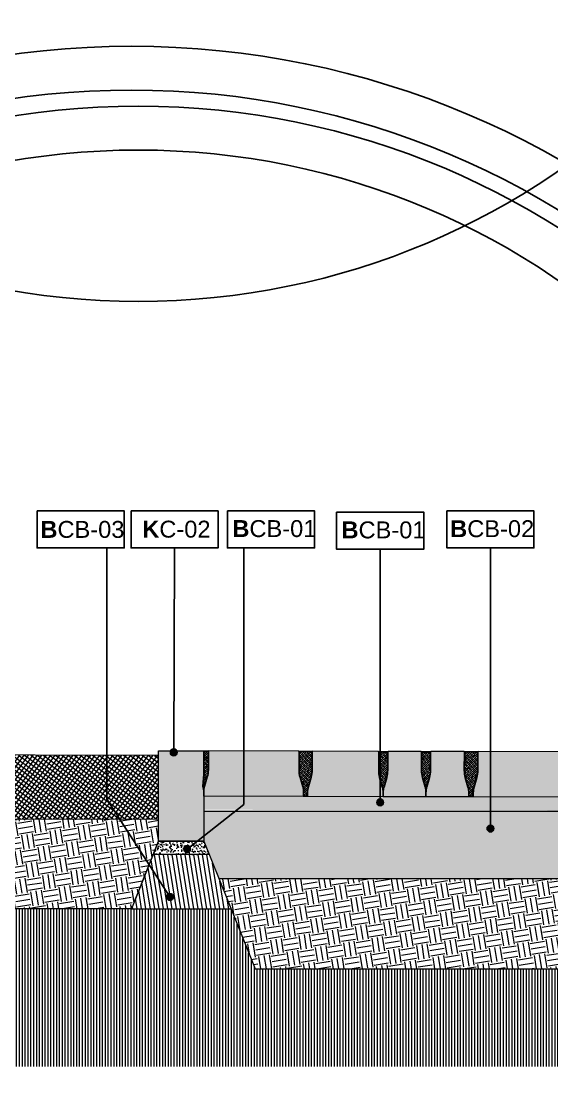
# Model space of a CAD drawing. Header units: metres. Extents: x -325 to 301, y -147 to 149.
# Drawn here: x 33.717 to 34.893, y 77.264 to 79.62 of the extents above; entities that cross this region are included whole.
import ezdxf

# ---------------------------------------------------------------- set-up
doc = ezdxf.new("R2010")
doc.units = ezdxf.units.M
for name, color, linetype, plot in [('-aux', 50, 'Continuous', False), ('-AUX-QAD', 5, 'Continuous', False), ('-AUX_MON', 3, 'Continuous', False)]:
    doc.layers.add(name, color=color, linetype=linetype, plot=plot)
for name, color, linetype, true_color in [('0-TX-1_25', 7, 'Continuous', 0x3f4f7f), ('3-TR-paviment fort', 7, 'Continuous', 0xd1d1d1), ('EIT_3 TR sorra', 7, 'Continuous', 0xd8ceb0)]:
    doc.layers.add(name, color=color, linetype=linetype, true_color=true_color)
for name, color, linetype, lineweight, true_color in [('03-TR-Paviment_02_Sealed Gravel', 7, 'Continuous', 5, 0xd4be8c), ('03-TR-Paviment_05_Open Joint Precast Pavements', 7, 'Continuous', 5, 0xb3b3b3), ('3-TR tot_u', 7, 'Continuous', 5, 0x787878)]:
    doc.layers.add(name, color=color, linetype=linetype, lineweight=lineweight, true_color=true_color)
for name, color, linetype, lineweight in [('1-CM', 7, 'Continuous', 0), ('3-TR Formigó', 252, 'Continuous', 0), ('3-TR Seleccionat', 44, 'Continuous', 0), ('3-TR Tot-u', 37, 'Continuous', 0)]:
    doc.layers.add(name, color=color, linetype=linetype, lineweight=lineweight)
doc.layers.add('A-KEYPLAN_HATCH', color=7, linetype='Continuous')
doc.layers.add('A_TEXT_2', color=7, linetype='Continuous')
doc.styles.get("Standard").update_dxf_attribs({"font": 'arial.ttf'})
pattern_1 = [(279.1752438963392, (0, -2.953049326255609), (0.03640645211205976, -0.02628108149624554), [0.03175, -0.03175]), (279.1752438963392, (0.01175391255155724, -2.951150819265144), (0.03640645211205976, -0.02628108149624554), [0.03175, -0.03175]), (279.1752438963392, (0.02350782510311449, -2.949252312274679), (0.03640645211205976, -0.02628108149624554), [0.03175, -0.03175]), (9.175243896339197, (0.02805863161712196, -2.952537447461709), (0.02628108149624554, 0.03640645211205976), [0.03175, -0.03175]), (9.175243896339197, (0.02995713860758713, -2.964291360013267), (0.02628108149624554, 0.03640645211205976), [0.03175, -0.03175]), (9.175243896339197, (0.0318556455980523, -2.976045272564824), (0.02628108149624554, 0.03640645211205976), [0.03175, -0.03175])]

# ---------------------------------------------------------------- blocks, each defined once
blk = doc.blocks.new('hatch keyplan 2')
at = {"layer": 'A-KEYPLAN_HATCH'}
blk.add_lwpolyline([(0, 0.005476596624248486), (0.012874798693294, 0.005476596623793739), (0.012874798693294, -2.273736754432321e-13), (0, 0)], close=True, dxfattribs=at)
blk = doc.blocks.new('hatch keyplan')
at = {"layer": 'A-KEYPLAN_HATCH'}
blk.add_blockref('hatch keyplan 2', (1.430579833341536, 0.8521467901477053), dxfattribs=at)
blk = doc.blocks.new('B-CB01')
at = {"layer": 'A-KEYPLAN_HATCH'}
blk.add_blockref('hatch keyplan', (-1.430579833341536, -0.8521467901477052), dxfattribs=at)
at = {"layer": 'A_TEXT_2', "insert": (-0.0007977308478921419, 0.004105509799023688), "char_height": 0.0025, "attachment_point": 1}
blk.add_mtext_dynamic_manual_height_columns('\\pi0.00152;{\\fArial|b1|i0|c0|p34;B}CB-01', width=0.01456192034901793, gutter_width=0.015, heights=[0], dxfattribs=at)
blk = doc.blocks.new('B-CB02')
at = {"layer": 'A-KEYPLAN_HATCH'}
blk.add_blockref('hatch keyplan', (-1.430579833341536, -0.8521467901477053), dxfattribs=at)
at = {"layer": 'A_TEXT_2', "insert": (-0.0007977308478888112, 0.004087061300781514), "char_height": 0.0025, "attachment_point": 1}
blk.add_mtext_dynamic_manual_height_columns('\\pi0.00129;{\\fArial|b1|i0|c0|p34;B}CB-02', width=0.01456192034901793, gutter_width=0.015, heights=[0], dxfattribs=at)
blk = doc.blocks.new('B-CB03')
at = {"layer": 'A-KEYPLAN_HATCH'}
blk.add_blockref('hatch keyplan', (-1.430579833438594, -0.8521467901477053), dxfattribs=at)
at = {"layer": 'A_TEXT_2', "insert": (-0.0007977309449526127, 0.00398371515799123), "char_height": 0.0025, "attachment_point": 1}
blk.add_mtext_dynamic_manual_height_columns('\\pi0.00128;{\\fArial|b1|i0|c0|p34;B}CB-03', width=0.01456192034901793, gutter_width=0.015, heights=[0], dxfattribs=at)
blk = doc.blocks.new('K01B')
at = {"layer": 'A-KEYPLAN_HATCH'}
blk.add_blockref('hatch keyplan', (-1.43057983324603, -0.8521467901474874), dxfattribs=at)
at = {"layer": 'A_TEXT_2', "insert": (-0.0007977307990891802, 0.004020148496436171), "char_height": 0.0025, "attachment_point": 1}
blk.add_mtext_dynamic_manual_height_columns('\\pi0.00246;{\\fArial|b1|i0|c0|p34;K}C-02', width=0.01456192034901793, gutter_width=0.015, heights=[0], dxfattribs=at)
blk = doc.blocks.new('POINT')
at = {"layer": '0-TX-1_25'}
h = blk.add_hatch(dxfattribs=at)
h.set_pattern_fill('ANGLE', color=256)
h.set_pattern_definition([(0, (-83.74681484067048, -12.72584030761209), (0, 6.985), [5.08, -1.905]), (90, (-83.74681484067048, -12.72584030761209), (-6.985, 4.277078946022131e-16), [5.08, -1.905])])
edge = h.paths.add_edge_path()
edge.add_arc((0, 0), 0.0075, 0, 360)
h = blk.add_hatch(color=256, dxfattribs=at)
h.dxf.hatch_style = 1
edge = h.paths.add_edge_path()
edge.add_arc((0, 0), 0.0075, 0, 360)
blk.add_circle((0, 0), 0.0075, dxfattribs=at)

msp = doc.modelspace()

# ---------------------------------------------------------------- hatches: boundary and pattern name
at = {"layer": '03-TR-Paviment_02_Sealed Gravel'}
h = msp.add_hatch(dxfattribs=at)
h.set_pattern_fill('_USER', color=256, scale=0.008, angle=234.1752438963392, style=0, double=1, pattern_type=0)
h.set_pattern_definition([(234.1752438963392, (419506.6549526463, 4594389.816867812), (0.006486487979182556, -0.004682464489552506), []), (324.1752438963392, (419506.6549526463, 4594389.816867812), (0.004682464489552507, 0.006486487979182555), [])])
h.paths.add_polyline_path([(34.02134670952137, 77.85053355609175), (34.02136475027369, 77.9923496454354), (32.38038621518083, 77.99598216654364), (32.38040711416213, 77.85234976931295)])
at = {"layer": '03-TR-Paviment_05_Open Joint Precast Pavements'}
h = msp.add_hatch(color=256, dxfattribs=at)
h.dxf.hatch_style = 1
edge = h.paths.add_edge_path()
edge.add_line((34.34257996670704, 77.90170459876589), (34.34259946021984, 77.90990035430349))
edge.add_arc((34.29418203742745, 77.91001550331178), 0.0484175597190922, 359.8637362467654, 375.8627553731544)
edge.add_line((34.34075581731076, 77.92324966805808), (34.33485851932119, 77.94400348801918))
edge.add_arc((34.38982700116632, 77.95962304508288), 0.0571445934382647, 179.8637335127056, 195.8627526389875, ccw=False)
edge.add_line((34.33268256934161, 77.95975895187638), (34.33278037730406, 78.00088410972438))
edge.add_line((34.33278037730406, 78.00088410972438), (34.33198317402776, 78.00088600496582))
edge.add_line((34.33198317402776, 78.00088600496582), (34.3319851810279, 78.00173007844768))
edge.add_line((34.3319851810279, 78.00173007844768), (34.13241429703112, 78.00220471954725))
edge.add_line((34.13241429703112, 78.00220471954725), (34.13241228863399, 78.00136064559973))
edge.add_line((34.13241228863399, 78.00136064559973), (34.13161508582334, 78.00136254456646))
edge.add_line((34.13161508582334, 78.00136254456646), (34.13151727879222, 77.96023738462299))
edge.add_arc((34.07437284765299, 77.96037328793503), 0.05714459274451294, 343.8647178754501, 359.86373700173243, ccw=False)
edge.add_line((34.12926641229342, 77.94449244913466), (34.1232704630288, 77.9237669115775))
edge.add_arc((34.16978076224393, 77.91031136888917), 0.04841755427650572, 163.8647150189116, 179.8637341453007)
edge.add_line((34.12136334489833, 77.91042651966035), (34.12134385324816, 77.90223076435558))
edge.add_line((34.12134385324816, 77.90223076435558), (34.34257996670704, 77.90170459876589))
h = msp.add_hatch(color=256, dxfattribs=at)
h.dxf.hatch_style = 1
edge = h.paths.add_edge_path()
edge.add_line((34.51905496168683, 77.90121136381111), (34.51907445287134, 77.90940711981438))
edge.add_arc((34.47065703396109, 77.90952227841409), 0.04841755585976519, 359.8637248856966, 375.8627440120843)
edge.add_line((34.51723081275622, 77.92275643287047), (34.51133351383532, 77.94351025283157))
edge.add_arc((34.56630199531772, 77.9591298064653), 0.05714459215181739, 179.8637303040263, 195.8627494303093, ccw=False)
edge.add_line((34.50915756478707, 77.95926571645595), (34.50925537088688, 78.00039087430395))
edge.add_line((34.50925537088688, 78.00039087430395), (34.50845816761057, 78.00039277024388))
edge.add_line((34.50845816761057, 78.00039277024388), (34.5084601760077, 78.0012368434929))
edge.add_line((34.5084601760077, 78.0012368434929), (34.36263471731718, 78.0015836619661))
edge.add_line((34.36263471731718, 78.0015836619661), (34.36263271124835, 78.0007395859231))
edge.add_line((34.36263271124835, 78.0007395859231), (34.36183550704072, 78.00074148628681))
edge.add_line((34.36183550704072, 78.00074148628681), (34.3617377000096, 77.95961632494635))
edge.add_arc((34.30459327728416, 77.9597522345093), 0.05714458434561086, 343.8647115879657, 359.86373071424816, ccw=False)
edge.add_line((34.35948683211382, 77.94387139201916), (34.35349088471185, 77.92314585353068))
edge.add_arc((34.40000118097615, 77.90969030787804), 0.04841755226571843, 163.8647106787949, 179.863729805183)
edge.add_line((34.35158376565005, 77.90980546231202), (34.3515642726029, 77.90160970724008))
edge.add_line((34.3515642726029, 77.90160970724008), (34.51905496168683, 77.90121136381111))
h = msp.add_hatch(color=256, dxfattribs=at)
h.dxf.hatch_style = 1
edge = h.paths.add_edge_path()
edge.add_line((34.61401776905905, 77.90098194762885), (34.61403726210619, 77.90917770316645))
edge.add_arc((34.56561983540468, 77.9092928544136), 0.04841756363352055, 359.8637336083928, 375.8627527347822)
edge.add_line((34.61219361966278, 77.92252701808519), (34.60629632120754, 77.94328083664931))
edge.add_arc((34.66126480020477, 77.95890038993379), 0.05714458966582783, 179.863730648269, 195.8627497745513, ccw=False)
edge.add_line((34.60412037215929, 77.95903629957519), (34.60421818012173, 78.00016145625904))
edge.add_line((34.60421818012173, 78.00016145625904), (34.60342097684543, 78.00016335406161))
edge.add_line((34.60342097684543, 78.00016335406161), (34.60342298431124, 78.00100742800913))
edge.add_line((34.60342298431124, 78.00100742800913), (34.53012539755355, 78.00118175064034))
edge.add_line((34.53012539755355, 78.00118175064034), (34.53012338869075, 78.00033767692565))
edge.add_line((34.53012338869075, 78.00033767692565), (34.52932618588011, 78.0003395768237))
edge.add_line((34.52932618588011, 78.0003395768237), (34.52922837884898, 77.95921441501758))
edge.add_arc((34.4720839574176, 77.95935032138338), 0.05714458304396317, 343.8647147904747, 359.8637339167563, ccw=False)
edge.add_line((34.52697751188452, 77.94346948232322), (34.52098156448255, 77.92274394267059))
edge.add_arc((34.56749185968563, 77.90928839547757), 0.04841755167437702, 163.8647085787732, 179.8637277051623)
edge.add_line((34.51907444495509, 77.90940355168476), (34.51905495423625, 77.90120779684565))
edge.add_line((34.51905495423625, 77.90120779684565), (34.61401776905905, 77.90098194762885))
h = msp.add_hatch(color=256, dxfattribs=at)
h.dxf.hatch_style = 1
edge = h.paths.add_edge_path()
edge.add_line((34.70898060297395, 77.90076316668473), (34.70900009695242, 77.90895892175666))
edge.add_arc((34.66058267061364, 77.90907406957383), 0.04841756326263924, 359.8637376662815, 375.8627567926698)
edge.add_line((34.70715645357768, 77.92230823644257), (34.7012591555881, 77.94306205523952))
edge.add_arc((34.7562276370705, 77.95868160887325), 0.05714459215181739, 179.8637303040263, 195.8627494303093, ccw=False)
edge.add_line((34.69908320653985, 77.9588175188639), (34.69918101403664, 77.99994267531491))
edge.add_line((34.69918101403664, 77.99994267531491), (34.69838381076033, 77.99994457265183))
edge.add_line((34.69838381076033, 77.99994457265183), (34.6983858186918, 78.00078864590085))
edge.add_line((34.6983858186918, 78.00078864590085), (34.62508823193411, 78.00096296969622))
edge.add_line((34.62508823193411, 78.00096296969622), (34.62508622353698, 78.00011889481738))
edge.add_line((34.62508622353698, 78.00011889481738), (34.62428902026068, 78.00012079541392))
edge.add_line((34.62428902026068, 78.00012079541392), (34.62419121322955, 77.9589956329093))
edge.add_arc((34.56704679285939, 77.95913153773475), 0.05714458197907877, 343.86471633237176, 359.86373545865416, ccw=False)
edge.add_line((34.62194034673075, 77.94325070044778), (34.61594439839746, 77.92252516149364))
edge.add_arc((34.6624546940662, 77.90906961761418), 0.04841755120083587, 163.8647124986113, 179.8637316250004)
edge.add_line((34.61403727980132, 77.9091847705078), (34.61401778815116, 77.90098901636719))
edge.add_line((34.61401778815116, 77.90098901636719), (34.70898060297395, 77.90076316668473))
h = msp.add_hatch(color=256, dxfattribs=at)
h.dxf.hatch_style = 1
edge = h.paths.add_edge_path()
edge.add_line((34.94021669059794, 77.90021321232251), (34.94023618317942, 77.90840896786011))
edge.add_arc((34.89181876168108, 77.90852412006555), 0.04841755843264493, 359.863732459737, 375.8627515861274)
edge.add_line((34.93839254120167, 77.92175828138187), (34.93249524228077, 77.94251210064448))
edge.add_arc((34.98746372624834, 77.95813165462745), 0.05714459463781378, 179.8637299597836, 195.8627490860654, ccw=False)
edge.add_line((34.93031929323251, 77.95826756496734), (34.9304171007293, 77.99939272304817))
edge.add_line((34.9304171007293, 77.99939272304817), (34.92961989791866, 77.99939461852244))
edge.add_line((34.92961989791866, 77.99939461852244), (34.9296219049188, 78.0002386920043))
edge.add_line((34.9296219049188, 78.0002386920043), (34.73005102045636, 78.00071333287104))
edge.add_line((34.73005102045636, 78.00071333287104), (34.73004901252489, 77.9998692586907))
edge.add_line((34.73004901252489, 77.9998692586907), (34.72925180971424, 77.99987115719176))
edge.add_line((34.72925180971424, 77.99987115719176), (34.72915400268312, 77.95874599794678))
edge.add_arc((34.67200957024983, 77.95888190445595), 0.05714459404616754, 343.86471467295723, 359.86373379923896, ccw=False)
edge.add_line((34.726903135253, 77.94300106222562), (34.7209071869197, 77.92227552373714))
edge.add_arc((34.76741748530645, 77.90881998116522), 0.04841755344839856, 163.8647148788195, 179.8637340052075)
edge.add_line((34.71900006878923, 77.90893513205282), (34.7189805766734, 77.90073937744654))
edge.add_line((34.7189805766734, 77.90073937744654), (34.94021669059794, 77.90021321232251))
at = {"layer": '3-TR Formigó'}
h = msp.add_hatch(dxfattribs=at)
h.set_pattern_fill('ANSI31', color=256, scale=0.003, angle=234.1752438963392, style=0)
h.set_pattern_definition([(279.1752438963392, (36.90553137922461, 77.60234975497059), (0.009403130041245794, 0.001518805592372136), [])])
h.paths.add_polyline_path([(34.13339592277362, 77.77234975295141), (34.00932353255653, 77.77234977086201), (33.96108360244318, 77.65234976931295), (34.18160412072383, 77.65234976931295)])
at = {"layer": '3-TR Seleccionat'}
h = msp.add_hatch(dxfattribs=at)
h.set_pattern_fill('ANSI31', color=256, scale=0.002, angle=225, style=0)
h.set_pattern_definition([(270, (-1.593222050461918, -4.403049327373196), (0.006350000000000001, -8.673617379884035e-19), [])])
h.paths.add_polyline_path([(40.76348776632722, 76.97853195349506), (40.76416029922519, 76.97753796479677), (40.76416030322935, 76.97803599581874)])
h.paths.add_polyline_path([(34.23519960048815, 77.51893974840688), (34.18160412072383, 77.65234976931295), (33.96108360244318, 77.65234976931295), (32.38039666467148, 77.65234976931296), (32.38039666467148, 77.30234976931295), (35.38039666467148, 77.30234976931295), (35.38039666467148, 77.51893974840688)])
at = {"layer": '3-TR Tot-u'}
h = msp.add_hatch(dxfattribs=at)
h.set_pattern_fill('EARTH', color=256, scale=0.005, angle=-80.8247561036608, style=0)
h.set_pattern_definition(pattern_1)
h.paths.add_polyline_path([(32.38040384416295, 77.65224600058167), (33.96108360244318, 77.65234976931295), (34.02134385222371, 77.80234975469119), (34.02134385211152, 77.85053355953696), (32.38038948518001, 77.85234976931295)])
h = msp.add_hatch(dxfattribs=at)
h.set_pattern_fill('EARTH', color=256, scale=0.005, angle=-80.8247561036608, style=0)
h.set_pattern_definition(pattern_1)
h.paths.add_polyline_path([(35.38039666467148, 77.51893974840688), (35.38039666467148, 77.71893974840688), (34.76762462881752, 77.71893974840688), (34.15485259296904, 77.71893974840688), (34.23519960048815, 77.51893974840688)])
at = {"layer": '3-TR tot_u'}
h = msp.add_hatch(dxfattribs=at)
h.set_pattern_fill('AR-CONC', color=256, scale=0.0002, angle=90.26641431039367)
h.set_pattern_definition([(140.2664143103937, (0.8170340124353643, 6.4337377042078), (0.003018358551071247, 0.03645136258436954), [0.00381, -0.04191]), (85.26641431039367, (0.8170340124353643, 6.4337377042078), (-0.03817818106754276, -0.007226282933233686), [0.003048, -0.033528116834]), (190.7178590103937, (0.8172855416343152, 6.436775308003297), (-0.03515982095845395, 0.02922507956224307), [0.00323800176, -0.03561804892000001]), (136.4506143103937, (0.8068741222683435, 6.433690462340024), (0.00815628255818146, 0.05425431968784703), [0.005715, -0.062865]), (186.9019719203937, (0.807553807034707, 6.438211651607105), (-0.04970546584793135, 0.04725021761608914), [0.004857004628, -0.053427121632]), (81.45056548039366, (0.8068741222683435, 6.433690462340024), (-0.04970546584550613, 0.04725021761879526), [0.004571993414, -0.050291946384]), (111.2664143103937, (0.8093904738762108, 6.438782217890479), (0.02031182351307306, 0.03041765279537408), [0.00381, -0.04191]), (56.2664143103937, (0.8093904738762108, 6.438782217890479), (-0.03689466829018208, 0.01218898497184377), [0.003048, -0.033528]), (161.7178593103937, (0.8110831258458537, 6.441317022288988), (-0.01658284496692729, 0.04260663769872181), [0.003238001759999999, -0.03561798751999997]), (127.7664143103937, (0.8170340124353643, 6.4337377042078), (-0.01691369723239765, 0.0005390813352213942), [0, -0.0331216, 0, -0.034036, 0, -0.033655]), (97.76641431039367, (0.8170340124353643, 6.4337377042078), (-0.02009803784807661, 0.01327062430379522), [0, -0.0194056, 0, -0.0323596, 0, -0.012827]), (57.76641431039366, (0.8170866871179348, 6.422409426671573), (0.001019642850235293, 0.02712315336894964), [0, -0.0127, 0, -0.039624, 0, -0.052578]), (47.76641431039366, (0.8171103080518236, 6.417329481588062), (-0.005222997154178432, 0.02960187044262312), [0, -0.01651, 0, -0.0263144, 0, -0.037338])])
h.paths.add_polyline_path([(34.12134385247207, 77.86893974840689), (35.38039666467148, 77.86893974840689), (35.38039666467148, 77.71893974840688), (34.15485259296904, 77.71893974840688), (34.12134385231684, 77.80234975469119)])
h = msp.add_hatch(dxfattribs=at)
h.set_pattern_fill('AR-CONC', color=256, scale=8.999999999999999e-05, angle=89.12013604502302)
h.set_pattern_definition([(139.120136045023, (-49.85770983671706, 56.65371350027667), (0.001686133734558681, 0.01637265856101822), [0.0017145, -0.0188595]), (84.12013604502302, (-49.85770983671706, 56.65371350027667), (-0.01724179617372197, -0.00290748711466006), [0.0013716, -0.0150876525753]), (189.571580745023, (-49.85756932596638, 56.65507788410815), (-0.01555566173899593, 0.01346517139233876), [0.001457100792, -0.016028122014]), (135.304336045023, (-49.86228129763674, 56.65378370754026), (0.004158003480228345, 0.0243361331650143), [0.00257175, -0.02828925]), (185.755693655023, (-49.86193479983366, 56.65581171686863), (-0.02193762528519581, 0.02170580378220735), [0.0021856520826, -0.0240422047344]), (80.30428721502301, (-49.86228129763674, 56.65378370754026), (-0.02193762528408031, 0.02170580378340302), [0.0020573970363, -0.0226313758728]), (110.120136045023, (-49.86110332877502, 56.6560518861842), (0.009412318671021732, 0.01350235245712325), [0.001714499999999999, -0.01885949999999999]), (55.12013604502305, (-49.86110332877502, 56.6560518861842), (-0.01648954995488549, 0.005816080520404791), [0.0013716, -0.0150876]), (160.571581045023, (-49.86031896888117, 56.65717708222171), (-0.007077231369881504, 0.01931843294841979), [0.001457100791999999, -0.01602809438399998]), (126.620136045023, (-49.85770983671706, 56.65371350027667), (-0.007604787665115693, 0.0003947993495843407), [0, -0.01490472, 0, -0.0153162, 0, -0.01514475]), (96.620136045023, (-49.85770983671706, 56.65371350027667), (-0.00892284167387205, 0.006151513382976603), [0, -0.00873252, 0, -0.01456182, 0, -0.005772150000000001]), (56.62013604502302, (-49.85778811781597, 56.64861632135123), (0.0007029168097867468, 0.01219379739058277), [0, -0.005715, 0, -0.0178308, 0, -0.0236601]), (46.62013604502302, (-49.85782322144776, 56.64633059089139), (-0.002083394992122018, 0.01336519464819413), [0, -0.0074295, 0, -0.01184148, 0, -0.0168021])])
h.paths.add_polyline_path([(34.13339592277362, 77.7723497529514), (34.12155208473941, 77.80183146831689), (34.02134385222394, 77.80224991759063), (34.00932353081915, 77.772349770862)])
at = {"layer": '3-TR-paviment fort'}
msp.add_hatch(color=256, dxfattribs=at).paths.add_polyline_path([(34.02134385175805, 78.00234976931296), (34.1213438527825, 78.00211176051579), (34.12134385231684, 77.80234976912669), (34.02134385222371, 77.80234976912669)])
at = {"layer": 'EIT_3 TR sorra'}
h = msp.add_hatch(dxfattribs=at)
h.set_pattern_fill('ANSI36', color=256, scale=0.001075000000000009, angle=-0.7037206618616451, style=0, double=1)
h.set_pattern_definition([(44.29627933813831, (4.519725695548459, 7.755573410390014), (0.001891461180019339, 0.006614238622742778), [0.00853281250000006, -0.001706562500000013, 0, -0.001706562500000013])])
edge = h.paths.add_edge_path()
edge.add_line((34.12134384579758, 77.90222726723931), (34.12136333744775, 77.91042302324257))
edge.add_arc((34.07294592009052, 77.91053817486582), 0.04841755429015789, 359.8637331370256, 375.8627522631389)
edge.add_line((34.11951969546999, 77.92377233560018), (34.12176109028429, 77.95030871275546))
edge.add_line((34.12176109028429, 77.95030871275546), (34.12129494432792, 77.9602816231208))
edge.add_line((34.12129494432792, 77.9602816231208), (34.12139276113793, 78.00141027622243))
edge.add_line((34.12139276113793, 78.00141027622243), (34.13161508815165, 78.00136253921136))
edge.add_line((34.13161508815165, 78.00136253921136), (34.13151727041031, 77.96023388680823))
edge.add_arc((34.0743728330068, 77.96036979261889), 0.05714459901472446, 343.8647153851317, 359.86373451144306, ccw=False)
edge.add_line((34.12926640298019, 77.94448894969008), (34.12327045511256, 77.92376341329708))
edge.add_arc((34.16978074203227, 77.91030786726814), 0.04841754339380305, 163.8647071779336, 179.8637263041466)
edge.add_line((34.1213633355851, 77.91042302463956), (34.12134384486626, 77.90222726770497))
h = msp.add_hatch(dxfattribs=at)
h.set_pattern_fill('ANSI36', color=256, scale=0.001075000000000009, angle=-0.7037206618616451, style=0, double=1)
h.set_pattern_definition([(44.29627933813831, (5.012399611825003, 7.754324786447057), (0.001891461180019339, 0.006614238622742778), [0.00853281250000006, -0.001706562500000013, 0, -0.001706562500000013])])
edge = h.paths.add_edge_path()
edge.add_line((34.35156425630475, 77.90160283687345), (34.34257977671723, 77.90162420374162))
edge.add_line((34.34257977671723, 77.90162420374162), (34.34259926743607, 77.90981995927922))
edge.add_arc((34.2931748036609, 77.90987640563843), 0.0494244960081035, 359.9345640498967, 375.9335831760089)
edge.add_line((34.34070043854217, 77.92344456081099), (34.33480313822429, 77.94419838403172))
edge.add_arc((34.38984924588382, 77.95962497099737), 0.0571668921131192, 179.9462923903083, 195.6554464373113, ccw=False)
edge.add_line((34.33268237888615, 77.95967855778343), (34.33278019476484, 78.00080721251487))
edge.add_line((34.33278019476484, 78.00080721251487), (34.3618354977275, 78.00073811070814))
edge.add_line((34.3618354977275, 78.00073811070814), (34.36173768138315, 77.95960945411406))
edge.add_arc((34.30459325226352, 77.95974536108888), 0.05714459073362568, 343.86471419814944, 359.8637333244596, ccw=False)
edge.add_line((34.35948681395303, 77.94386451932422), (34.35349086561973, 77.92313898316405))
edge.add_arc((34.40000115926949, 77.90968344294733), 0.04841754824349147, 163.864715998263, 179.8637351244765)
edge.add_line((34.35158374795492, 77.90979859287671), (34.35156425630475, 77.90160283687345))
edge.add_line((34.35156425630475, 77.90160283687345), (34.34156428586493, 77.90162661912672))
h = msp.add_hatch(dxfattribs=at)
h.set_pattern_fill('ANSI36', color=256, scale=0.001075000000000009, angle=-0.7037206618616451, style=0, double=1)
h.set_pattern_definition([(44.29627933813831, (4.917436804918452, 7.754553940229187), (0.001891461180019339, 0.006614238622742778), [0.00853281250000006, -0.001706562500000013, 0, -0.001706562500000013])])
edge = h.paths.add_edge_path()
edge.add_line((34.51905495423625, 77.90120779731132), (34.51907444681774, 77.90940355284891))
edge.add_arc((34.47065703088445, 77.90951870258255), 0.04841755286172602, 359.8637353691242, 375.8627544952351)
edge.add_line((34.51723080437432, 77.92275286474086), (34.51133350778173, 77.94350668842725))
edge.add_arc((34.56630199105103, 77.9591262473806), 0.05714459532471161, 179.8637349449599, 195.8627540711774, ccw=False)
edge.add_line((34.50915755733649, 77.95926215275011), (34.50925537461217, 78.0003908056189))
edge.add_line((34.50925537461217, 78.0003908056189), (34.52932619659032, 78.00034306905053))
edge.add_line((34.52932619659032, 78.00034306905053), (34.52922837931465, 77.95921441641457))
edge.add_arc((34.47208394273952, 77.95935032234165), 0.05714459818661742, 343.86471526643436, 359.86373439274473, ccw=False)
edge.add_line((34.52697751188452, 77.94346947952926), (34.52098156494822, 77.92274394313625))
edge.add_arc((34.56749185210076, 77.90928839876409), 0.04841754315703439, 163.8647091378449, 179.8637282640575)
edge.add_line((34.51907444588642, 77.90940355447873), (34.51905495470191, 77.90120779777698))
h = msp.add_hatch(dxfattribs=at)
h.set_pattern_fill('ANSI36', color=256, scale=0.001075000000000009, angle=-0.7037206618616451, style=0, double=1)
h.set_pattern_definition([(44.29627933813831, (5.179890300908937, 7.753926249768654), (0.001891461180019339, 0.006614238622742778), [0.00853281250000006, -0.001706562500000013, 0, -0.001706562500000013])])
edge = h.paths.add_edge_path()
edge.add_line((34.61401776393677, 77.90097844981409), (34.61403725418995, 77.90917420488603))
edge.add_arc((34.56561983351916, 77.90928935697494), 0.04841755760481522, 359.8637325953042, 375.8627517214171)
edge.add_line((34.6121936122122, 77.92252351817496), (34.6062963156196, 77.94327734093002))
edge.add_arc((34.66126479604101, 77.95889689610415), 0.05714459155227468, 179.8637320805235, 195.8627512067414, ccw=False)
edge.add_line((34.60412036610569, 77.95903280432157), (34.6042181829157, 78.00016145719036))
edge.add_line((34.6042181829157, 78.00016145719036), (34.62428900489385, 78.00011372318312))
edge.add_line((34.62428900489385, 78.00011372318312), (34.62419118761818, 77.95898506798602))
edge.add_arc((34.56704676346889, 77.95912097565933), 0.05714458576496215, 343.86471348595865, 359.8637326122693, ccw=False)
edge.add_line((34.62194032018806, 77.94324013459317), (34.61594437232043, 77.92251459703601))
edge.add_arc((34.6624546625537, 77.90905905054142), 0.0484175467062453, 163.8647077383073, 179.8637268645199)
edge.add_line((34.61403725279297, 77.90917420744717), (34.61401776347111, 77.90097844888277))
h = msp.add_hatch(dxfattribs=at)
h.set_pattern_fill('ANSI36', color=256, scale=0.001075000000000009, angle=-0.7037206618616451, style=0, double=1)
h.set_pattern_definition([(44.29627933813831, (5.379815923811748, 7.753457834094831), (0.001891461180019339, 0.006614238622742778), [0.00853281250000006, -0.001706562500000013, 0, -0.001706562500000013])])
edge = h.paths.add_edge_path()
edge.add_line((34.71898056736018, 77.90073588452123), (34.70898059785168, 77.90075966724015))
edge.add_line((34.70898059785168, 77.90075966724015), (34.70900008810486, 77.90895542254492))
edge.add_arc((34.66058267121329, 77.90907057748171), 0.04841755383237865, 359.8637292145833, 375.8627483406959)
edge.add_line((34.70715644705842, 77.92230473490253), (34.70125914906885, 77.94305855835609))
edge.add_arc((34.75622762558113, 77.95867811129136), 0.05714458718006182, 179.8637309925551, 195.8627501187742, ccw=False)
edge.add_line((34.6990832000206, 77.95881402058347), (34.69918101636495, 77.99994267531491))
edge.add_line((34.69918101636495, 77.99994267531491), (34.72925180924858, 77.99987115765742))
edge.add_line((34.72925180924858, 77.99987115765742), (34.72915399243857, 77.95874250269316))
edge.add_arc((34.67200956378461, 77.95887840635443), 0.05714459026008519, 343.86471751934187, 359.8637366456515, ccw=False)
edge.add_line((34.72690312593977, 77.94299756790332), (34.7209071785378, 77.92227203081183))
edge.add_arc((34.76741746817551, 77.90881648609042), 0.04841754564136267, 163.8647095581239, 179.8637286843374)
edge.add_line((34.719000059476, 77.90893164145581), (34.71898056736018, 77.90073588452123))
edge.add_line((34.71898056736018, 77.90073588452123), (34.70898059785168, 77.90075966724015))
h = msp.add_hatch(dxfattribs=at)
h.set_pattern_fill('ANSI36', color=256, scale=0.001075000000000009, angle=-0.7037206618616451, style=0, double=1)
h.set_pattern_definition([(62.57232194835935, (58.1000079450364, 326.0873740351182), (-0.0002781454626811859, 0.006873748108251587), [0.008532812500000072, -0.001706562500000015, 0, -0.001706562500000015])])
h.paths.add_polyline_path([(35.38039666467148, 77.86893974887302), (35.38039666467148, 77.89910123116293), (34.11275960720877, 77.90210828379549), (34.11292380031, 77.87180849033228)])

# ---------------------------------------------------------------- linework, layer by layer
at = {"layer": '-aux'}
for points in [[(34.12134384486626, 77.90222726770497), (34.12134384579758, 77.90222726723931), (34.12136333744775, 77.91042302324257, 0.06992251114754273), (34.11951969546999, 77.92377233560018), (34.12176109028429, 77.95030871275546), (34.12129494432792, 77.9602816231208), (34.12139276113793, 78.00141027622243), (34.13161508815165, 78.00136253921136), (34.13151727041031, 77.96023388680823, -0.0699225111484148), (34.12926640298019, 77.94448894969008), (34.12327045511256, 77.92376341329708, 0.06992251114798485), (34.1213633355851, 77.91042302463956), (34.12134384486626, 77.90222726770497), (34.12134384579758, 77.90222726723931)], [(34.35156425630475, 77.90160283687345), (34.34257977671723, 77.90162420374162), (34.34259926743607, 77.90981995927922, 0.06992251114754273), (34.34070043854217, 77.92344456081099), (34.33480313822429, 77.94419838403172, -0.06865166417030547), (34.33268237888615, 77.95967855778343), (34.33278019476484, 78.00080721251487), (34.3618354977275, 78.00073811070814), (34.36173768138315, 77.95960945411406, -0.0699225111484148), (34.35948681395303, 77.94386451932422), (34.35349086561973, 77.92313898316405, 0.06992251114798485), (34.35158374795492, 77.90979859287671), (34.35156425630475, 77.90160283687345), (34.34156428586493, 77.90162661912672)], [(34.51905495470191, 77.90120779777698), (34.51905495423625, 77.90120779731132), (34.51907444681774, 77.90940355284891, 0.06992251114754273), (34.51723080437432, 77.92275286474086), (34.51133350778173, 77.94350668842725, -0.06992251114800961), (34.50915755733649, 77.95926215275011), (34.50925537461217, 78.0003908056189), (34.52932619659032, 78.00034306905053), (34.52922837931465, 77.95921441641457, -0.0699225111484148), (34.52697751188452, 77.94346947952926), (34.52098156494822, 77.92274394313625, 0.06992251114798485), (34.51907444588642, 77.90940355447873), (34.51905495470191, 77.90120779777698), (34.51905495423625, 77.90120779731132)], [(34.61401776347111, 77.90097844888277), (34.61401776393677, 77.90097844981409), (34.61403725418995, 77.90917420488603, 0.06992251114754273), (34.6121936122122, 77.92252351817496), (34.6062963156196, 77.94327734093002, -0.06992251114800961), (34.60412036610569, 77.95903280432157), (34.6042181829157, 78.00016145719036), (34.62428900489385, 78.00011372318312), (34.62419118761818, 77.95898506798602, -0.0699225111484148), (34.62194032018806, 77.94324013459317), (34.61594437232043, 77.92251459703601, 0.06992251114798485), (34.61403725279297, 77.90917420744717), (34.61401776347111, 77.90097844888277), (34.61401776393677, 77.90097844981409)], [(34.71898056736018, 77.90073588452123), (34.70898059785168, 77.90075966724015), (34.70900008810486, 77.90895542254492, 0.06992251114754273), (34.70715644705842, 77.92230473490253), (34.70125914906885, 77.94305855835609, -0.06992251114800961), (34.6990832000206, 77.95881402058347), (34.69918101636495, 77.99994267531491), (34.72925180924858, 77.99987115765742), (34.72915399243857, 77.95874250269316, -0.0699225111484148), (34.72690312593977, 77.94299756790332), (34.7209071785378, 77.92227203081183, 0.06992251114798485), (34.719000059476, 77.90893164145581), (34.71898056736018, 77.90073588452123), (34.70898059785168, 77.90075966724015)]]:
    msp.add_lwpolyline(points, format="xyb", dxfattribs=at)
at = {"layer": '-AUX-QAD'}
for radius in [1.912185458046741, 1.814980360229924]:
    msp.add_circle((33.96108360244318, 77.65234976931295), radius, dxfattribs=at)
at = {"layer": '-AUX_MON'}
for centre, radius in [((33.97634385299671, 80.64308933450258), 1.644287805263133), ((33.97634385299671, 77.69004000824697), 1.741492903079944), ((33.97634385299671, 77.69004000824697), 1.644287805263133)]:
    msp.add_circle(centre, radius, dxfattribs=at)
at = {"layer": '0-TX-1_25'}
for points in [[(33.90636497531795, 78.45229093681782), (33.90636497531795, 77.8952759681207), (34.04646927267682, 77.6784515561785)], [(34.05474350282964, 77.99893722365431), (34.0566295320524, 78.45229093682)], [(34.08456777910328, 77.7845926825791), (34.21052187537111, 77.88356594092926), (34.21052187537111, 78.45229093681886)], [(34.512472231502, 77.88806413642476), (34.512472231511, 78.44939108647253)], [(34.7568820151209, 77.83000984251049), (34.7568820151209, 78.45229093681887)]]:
    msp.add_lwpolyline(points, dxfattribs=at)
at = {"layer": '1-CM'}
msp.add_lwpolyline([(34.12134385231684, 77.80234976912669), (34.02134385222371, 77.80234976912669), (34.02134385175805, 78.00234976931296), (34.1213438527825, 78.00211176051579)], close=True, dxfattribs=at)
for points in [[(34.34257996670704, 77.90170459876589), (34.34259946021984, 77.90990035430349, 0.06992251114875708), (34.34075581731076, 77.92324966805808), (34.33485851932119, 77.94400348801918, -0.0699225111482901), (34.33268256934161, 77.95975895187638), (34.33278037730406, 78.00088410972438), (34.33198317402776, 78.00088600496582), (34.3319851810279, 78.00173007844768), (34.13241429703112, 78.00220471954725), (34.13241228863399, 78.00136064559973), (34.13161508582334, 78.00136254456646), (34.13151727879222, 77.96023738462299, -0.0699225111482901), (34.12926641229342, 77.94449244913466), (34.1232704630288, 77.9237669115775, 0.06992251114875708), (34.12136334489833, 77.91042651966035), (34.12134385324816, 77.90223076435558)], [(34.51905496168683, 77.90121136381111), (34.51907445287134, 77.90940711981438, 0.06992251114875708), (34.51723081275622, 77.92275643287047), (34.51133351383532, 77.94351025283157, -0.0699225111482901), (34.50915756478707, 77.95926571645595), (34.50925537088688, 78.00039087430395), (34.50845816761057, 78.00039277024388), (34.5084601760077, 78.0012368434929), (34.36263471731718, 78.0015836619661), (34.36263271124835, 78.0007395859231), (34.36183550704072, 78.00074148628681), (34.3617377000096, 77.95961632494635, -0.0699225111482901), (34.35948683211382, 77.94387139201916), (34.35349088471185, 77.92314585353068, 0.06992251114875708), (34.35158376565005, 77.90980546231202), (34.3515642726029, 77.90160970724008)], [(34.61401776905905, 77.90098194762885), (34.61403726210619, 77.90917770316645, 0.06992251114875708), (34.61219361966278, 77.92252701808519), (34.60629632120754, 77.94328083664931, -0.0699225111482901), (34.60412037215929, 77.95903629957519), (34.60421818012173, 78.00016145625904), (34.60342097684543, 78.00016335406161), (34.60342298431124, 78.00100742800913), (34.53012539755355, 78.00118175064034), (34.53012338869075, 78.00033767692565), (34.52932618588011, 78.0003395768237), (34.52922837884898, 77.95921441501758, -0.0699225111482901), (34.52697751188452, 77.94346948232322), (34.52098156448255, 77.92274394267059, 0.06992251114875708), (34.51907444495509, 77.90940355168476), (34.51905495423625, 77.90120779684565)], [(34.70898060297395, 77.90076316668473), (34.70900009695242, 77.90895892175666, 0.06992251114875708), (34.70715645357768, 77.92230823644257), (34.7012591555881, 77.94306205523952, -0.0699225111482901), (34.69908320653985, 77.9588175188639), (34.69918101403664, 77.99994267531491), (34.69838381076033, 77.99994457265183), (34.6983858186918, 78.00078864590085), (34.62508823193411, 78.00096296969622), (34.62508622353698, 78.00011889481738), (34.62428902026068, 78.00012079541392), (34.62419121322955, 77.9589956329093, -0.0699225111482901), (34.62194034673075, 77.94325070044778), (34.61594439839746, 77.92252516149364, 0.06992251114875708), (34.61403727980132, 77.9091847705078), (34.61401778815116, 77.90098901636719)], [(34.94021669059794, 77.90021321232251), (34.94023618317942, 77.90840896786011, 0.06992251114875708), (34.93839254120167, 77.92175828138187), (34.93249524228077, 77.94251210064448, -0.0699225111482901), (34.93031929323251, 77.95826756496734), (34.9304171007293, 77.99939272304817), (34.92961989791866, 77.99939461852244), (34.9296219049188, 78.0002386920043), (34.73005102045636, 78.00071333287104), (34.73004901252489, 77.9998692586907), (34.72925180971424, 77.99987115719176), (34.72915400268312, 77.95874599794678, -0.0699225111482901), (34.726903135253, 77.94300106222562), (34.7209071869197, 77.92227552373714, 0.06992251114875708), (34.71900006878923, 77.90893513205282), (34.7189805766734, 77.90073937744654)]]:
    msp.add_lwpolyline(points, format="xyb", close=True, dxfattribs=at)
for points in [[(32.38040703621675, 77.85251205241781), (34.02134670952137, 77.85053355609175), (34.02134385129239, 77.9923496958316), (32.38039708296336, 77.99630670642705)], [(34.12134385247207, 77.86893974840689), (35.38039666467148, 77.86893974840689)], [(34.02134385800769, 77.80234976912669), (33.96108360244318, 77.65234976931295), (32.38042089900518, 77.65223634461873)], [(33.96919344941679, 77.67219422987297), (34.02134385222371, 77.80234975469119), (34.12134387094329, 77.80234975469119), (34.1736640937448, 77.6721141070878)], [(34.12134386515931, 77.80234976912669), (34.1736640937448, 77.6721141070878)], [(34.13339592278536, 77.7723497529514), (34.0092918075788, 77.77234977086657)], [(34.15485259296354, 77.71893974840688), (35.38039666467148, 77.71893974840688)], [(34.1736640937448, 77.6721141070878), (34.23519960048815, 77.51893974840688), (35.38039666467148, 77.51893974840688)], [(33.96108360244318, 77.65234976931295), (34.18160412072383, 77.65234976931295)]]:
    msp.add_lwpolyline(points, dxfattribs=at)

# ---------------------------------------------------------------- block references
at = {"layer": '0-TX-1_25'}
for name, p, xscale, yscale, zscale in [('B-CB03', (33.75195166089739, 78.45229093682008), 14.99999999999999, 14.99999999999999, 14.99999999999999), ('K01B', (33.9600685404201, 78.45229093681844), 14.99999999999999, 14.99999999999999, 14.99999999999999), ('B-CB01', (34.1739253376836, 78.45229093681999), 15, 15, 15), ('B-CB01', (34.41591124131129, 78.44939108647424), 15, 15, 15), ('B-CB02', (34.6603210249212, 78.45229093682056), 15, 15, 15)]:
    msp.add_blockref(name, p, dxfattribs=dict(at, xscale=xscale, yscale=yscale, zscale=zscale))
for p in [(34.05474350282964, 77.99893722365431), (34.512472231502, 77.88806413642476), (34.7568820151209, 77.83000984251049), (34.08456777910328, 77.7845926825791), (34.04646927267682, 77.6784515561785)]:
    msp.add_blockref('POINT', p, dxfattribs=at)

doc.saveas('drawing.dxf')
